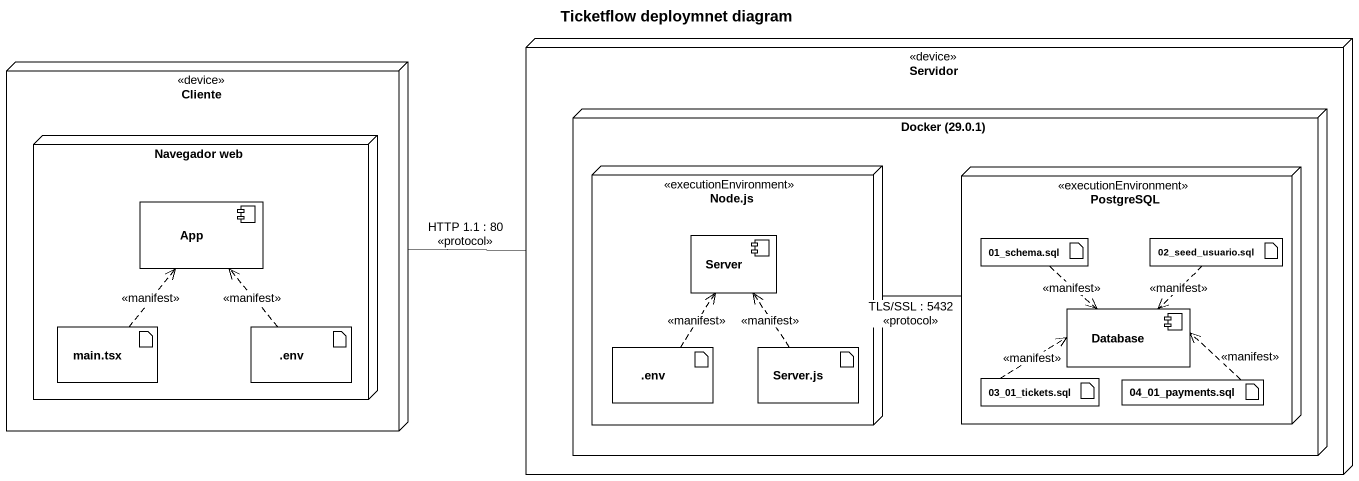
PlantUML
@startuml
title Ticketflow deploymnet diagram
node Cliente <<device>> {
  node "Navegador web" as Navegador_web {
    component App
    artifact "main.tsx" as main_tsx
    artifact ".env" as env
  }
}
node Servidor <<device>> {
  node "Docker (29.0.1)" as Docker_29_0_1 {
    node "Node.js" as Node_js <<executionEnvironment>> {
      component Server
      artifact ".env" as env_2
      artifact "Server.js" as Server_js
    }
    node PostgreSQL <<executionEnvironment>> {
      artifact "01_schema.sql" as a01_schema_sql
      artifact "02_seed_usuario.sql" as a02_seed_usuario_sql
      component "Database" as Database_
      artifact "03_01_tickets.sql" as a03_01_tickets_sql
      artifact "04_01_payments.sql" as a04_01_payments_sql
    }
  }
}
Servidor -left- Cliente : HTTP 1.1 : 80\n<<protocol>>
Node_js -right- PostgreSQL : TLS/SSL : 5432\n<<protocol>>
a01_schema_sql ..> Database_ : <<manifest>>
a02_seed_usuario_sql ..> Database_ : <<manifest>>
main_tsx .up.> App : <<manifest>>
env .up.> App : <<manifest>>
env_2 .up.> Server : <<manifest>>
Server_js .up.> Server : <<manifest>>
a03_01_tickets_sql .up.> Database_ : <<manifest>>
a04_01_payments_sql .up.> Database_ : <<manifest>>
@enduml
